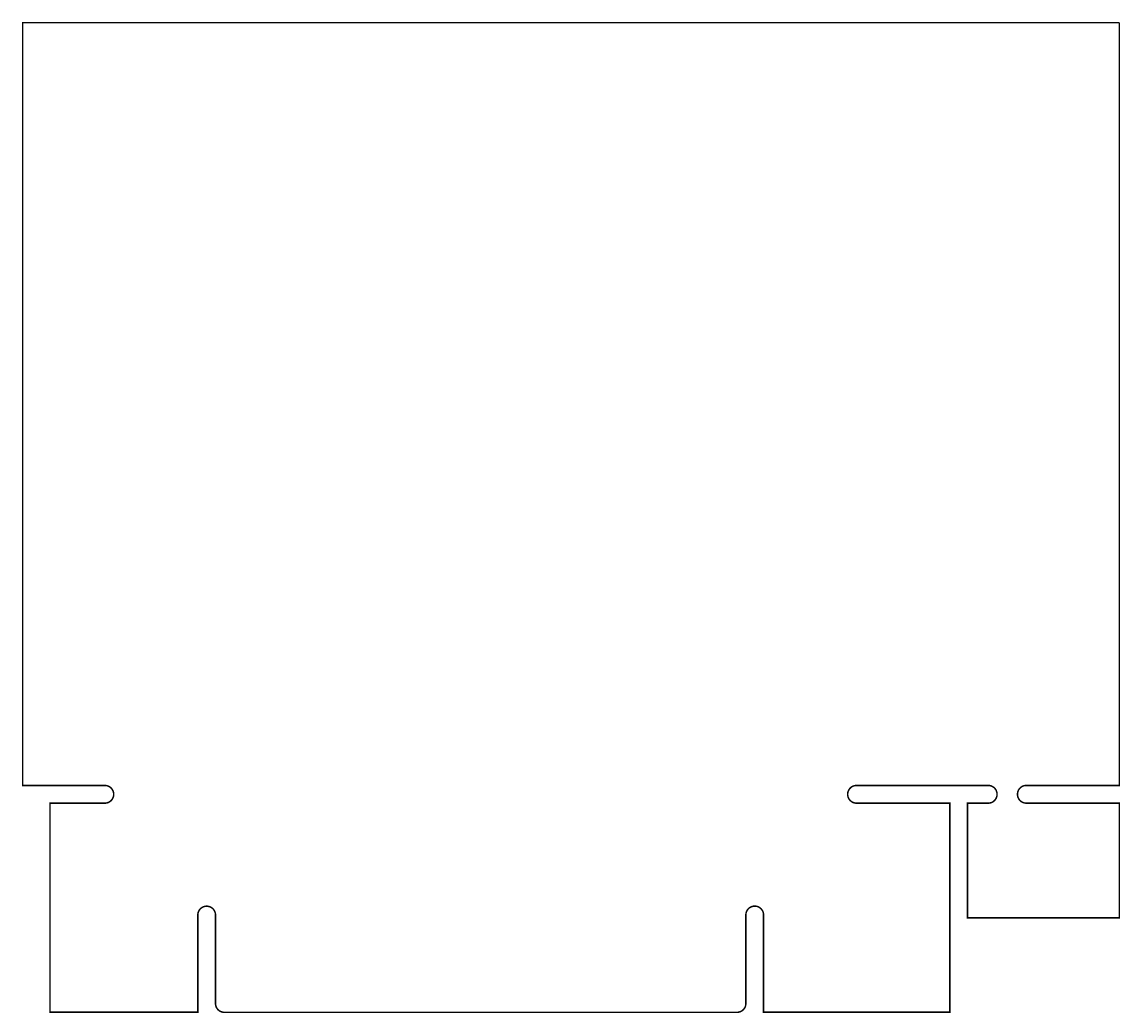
# Model space of a CAD drawing. Extents: x -126 to 20, y -28 to 104.
import ezdxf

# ---------------------------------------------------------------- set-up
doc = ezdxf.new("R2010")
doc.units = 0
doc.layers.add('307273-4ROU1_GBR', color=8, linetype='CONTINUOUS')

msp = doc.modelspace()

# ---------------------------------------------------------------- linework, layer by layer
at = {"layer": '307273-4ROU1_GBR', "const_width": 0.2}
for points in [[(-114.91722, 2.39014), (-125.857, 2.39014), (-125.857, 104.013), (20.22348, 104.013)], [(20.22348, 104.013), (20.22348, 2.39014), (7.84098, 2.39014)], [(2.76098, 2.39014), (-14.78026, 2.39014)], [(-102.53472, -14.88186), (-102.53472, -27.81046), (-122.21972, -27.81046), (-122.21972, 0.02794), (-114.91722, 0.02794)], [(-14.78026, 0.02794), (-2.34696, 0.02794), (-2.34696, -27.813), (-15.473122, -27.813), (-15.495498, -27.81046), (-27.16276, -27.81046), (-27.16276, -14.86916)], [(7.84098, 0.02794), (20.22348, 0.02794), (20.22348, -15.24), (0.0127, -15.24), (0.0127, 0.02794), (2.76098, 0.02794)], [(-100.17252, -26.66746), (-100.17252, -14.88186)], [(-29.52496, -14.86916), (-29.52496, -26.66746)], [(-30.69336, -27.83586), (-99.00412, -27.83586)]]:
    msp.add_lwpolyline(points, dxfattribs=at)
for points in [[(-114.91722, 0.02794, 1), (-114.91722, 2.39014)], [(-14.78026, 2.39014, 1), (-14.78026, 0.02794)], [(2.76098, 0.02794, 1), (2.76098, 2.39014)], [(7.84098, 2.39014, 1), (7.84098, 0.02794)], [(-100.17252, -14.88186, 1), (-102.53472, -14.88186)], [(-27.16276, -14.86916, 1), (-29.52496, -14.86916)], [(-100.17252, -26.66746, 0.4142136), (-99.00412, -27.83586)], [(-30.69336, -27.83586, 0.4142136), (-29.52496, -26.66746)]]:
    msp.add_lwpolyline(points, format="xyb", dxfattribs=at)

doc.saveas('drawing.dxf')
